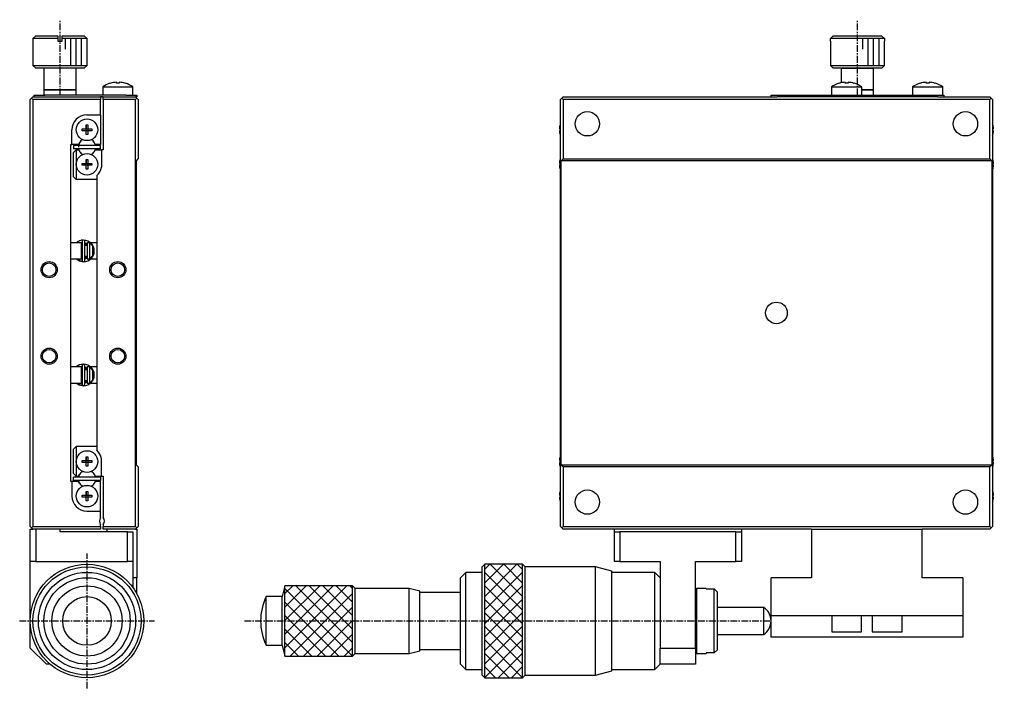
# Model space of a CAD drawing. Extents: x 368 to 746, y 16 to 285.
# Drawn here: x 565.9 to 746.2, y 106.8 to 230.6 of the extents above; entities that cross this region are included whole.
import ezdxf

# ---------------------------------------------------------------- set-up
doc = ezdxf.new("R2010")
doc.units = 0
doc.linetypes.add('CENTER', pattern=[2, 1.25, -0.25, 0.25, -0.25])
doc.layers.get('0').update_dxf_attribs({"linetype": 'CONTINUOUS'})
doc.layers.add('CENTER', color=1, linetype='CENTER')

msp = doc.modelspace()

# ---------------------------------------------------------------- linework, layer by layer
at = {"color": 7, "linetype": 'CONTINUOUS'}
for p, q in [((568.9, 227.6), (568.4, 227.1)), ((568.9, 227.6), (573, 227.6)), ((573, 227.6), (573, 227.1)), ((573.8, 227.1), (573.8, 227.6)), ((573.8, 227.6), (577.9, 227.6)), ((578.4, 227.1), (577.9, 227.6)), ((716.07, 227.1), (716.57, 227.6)), ((716.57, 227.6), (725.53, 227.6)), ((725.53, 227.6), (726.04, 227.1)), ((568.4, 227.1), (568.4, 222.1)), ((573, 227.1), (568.4, 227.1)), ((573, 227.1), (573, 226.6)), ((573, 226.6), (573.8, 226.6)), ((573.8, 226.6), (573.8, 227.1)), ((578.4, 227.1), (573.8, 227.1)), ((578.4, 222.1), (578.4, 227.1)), ((716.05, 226.6), (716.05, 222.1)), ((716.05, 226.6), (716.07, 226.6)), ((726.04, 227.1), (716.07, 227.1)), ((716.07, 226.6), (716.07, 227.1)), ((726.04, 227.1), (726.04, 226.6)), ((726.04, 226.6), (726.05, 226.6)), ((726.05, 222.1), (726.05, 226.6)), ((568.4, 222.1), (568.9, 221.6)), ((568.4, 222.1), (573.4, 222.1)), ((573.4, 222.1), (578.4, 222.1)), ((577.9, 221.6), (578.4, 222.1)), ((716.05, 222.1), (716.55, 221.6)), ((716.05, 222.1), (726.05, 222.1)), ((725.55, 221.6), (726.05, 222.1)), ((573.4, 221.6), (568.9, 221.6)), ((570.4, 221.6), (570.4, 217.6)), ((577.9, 221.6), (573.4, 221.6)), ((576.4, 217.6), (576.4, 221.6)), ((718.05, 221.6), (716.55, 221.6)), ((725.55, 221.6), (716.55, 221.6)), ((718.05, 221.6), (718.05, 218.9)), ((718.05, 221.6), (724.05, 221.6)), ((724.05, 221.6), (718.05, 221.6)), ((724.05, 217.6), (724.05, 221.6)), ((725.55, 221.6), (724.05, 221.6)), ((582.7, 218.8), (582.7, 218.8)), ((583.84, 218.8), (583.84, 218.99)), ((584.36, 218.8), (583.84, 218.8)), ((584.36, 218.99), (584.36, 218.8)), ((585.5, 218.8), (585.5, 218.8)), ((717.65, 218.8), (717.65, 218.8)), ((718.79, 218.8), (718.79, 218.99)), ((719.31, 218.8), (718.79, 218.8)), ((719.31, 218.99), (719.31, 218.8)), ((720.45, 218.8), (720.45, 218.8)), ((732.65, 218.8), (732.65, 218.8)), ((733.79, 218.8), (733.79, 218.99)), ((734.31, 218.8), (733.79, 218.8)), ((734.31, 218.99), (734.31, 218.8)), ((735.45, 218.8), (735.45, 218.8)), ((568.6, 216.6), (570.6, 216.6)), ((568.6, 216.3), (568.6, 216.6)), ((570.4, 217.6), (570.4, 216.6)), ((573.4, 217.6), (570.4, 217.6)), ((570.4, 217.6), (573.4, 217.6)), ((582.85, 216.6), (570.6, 216.6)), ((576.4, 217.6), (573.4, 217.6)), ((573.4, 217.6), (576.4, 217.6)), ((576.4, 216.6), (576.4, 217.6)), ((581.3, 218.15), (581.3, 216.6)), ((581.3, 218.15), (586.9, 218.15)), ((585.35, 216.6), (582.85, 216.6)), ((585.6, 216.6), (585.35, 216.6)), ((585.6, 216.6), (587.6, 216.6)), ((586.9, 216.6), (586.9, 218.15)), ((587.6, 216.6), (587.6, 216.3)), ((705.05, 216.6), (707.05, 216.6)), ((705.05, 216.3), (705.05, 216.6)), ((707.05, 216.6), (717.8, 216.6)), ((716.25, 218.15), (716.25, 216.6)), ((716.25, 218.15), (721.85, 218.15)), ((717.8, 216.6), (720.3, 216.6)), ((720.3, 216.6), (732.8, 216.6)), ((721.85, 216.6), (721.85, 218.15)), ((724.05, 217.6), (721.85, 217.6)), ((721.85, 217.6), (724.05, 217.6)), ((724.05, 216.6), (724.05, 217.6)), ((731.25, 218.15), (731.25, 216.6)), ((731.25, 218.15), (736.85, 218.15)), ((732.8, 216.6), (735.05, 216.6)), ((735.05, 216.6), (737.05, 216.6)), ((736.85, 216.6), (736.85, 218.15)), ((737.05, 216.6), (737.05, 216.3)), ((567.9, 215.8), (568.15, 216.05)), ((567.9, 136.8), (567.9, 215.8)), ((568.15, 216.05), (568.4, 216.3)), ((568.4, 215.8), (568.15, 216.05)), ((568.4, 216.3), (580.9, 216.3)), ((580.9, 215.8), (568.4, 215.8)), ((568.4, 215.8), (568.4, 136.8)), ((580.9, 216.3), (580.9, 215.8)), ((581.4, 216.3), (580.9, 216.3)), ((580.9, 212.95), (580.9, 215.8)), ((581.4, 216.3), (587.4, 216.3)), ((581.4, 215.8), (581.4, 216.3)), ((587.4, 215.8), (581.4, 215.8)), ((581.4, 215.8), (581.4, 206.5)), ((587.65, 216.05), (587.4, 216.3)), ((587.6, 216.3), (587.4, 216.3)), ((587.65, 216.05), (587.4, 215.8)), ((587.4, 136.8), (587.4, 215.8)), ((587.9, 215.8), (587.65, 216.05)), ((587.9, 215.8), (587.9, 204.8)), ((666.3, 216.05), (666.05, 215.8)), ((666.05, 136.8), (666.05, 215.8)), ((666.3, 216.05), (666.55, 216.3)), ((666.55, 215.8), (666.3, 216.05)), ((666.55, 216.3), (706.18, 216.3)), ((745.55, 215.8), (666.55, 215.8)), ((666.55, 215.8), (666.55, 204.8)), ((707.05, 216.3), (706.18, 216.3)), ((735.05, 216.3), (707.05, 216.3)), ((735.92, 216.3), (735.05, 216.3)), ((735.92, 216.3), (745.55, 216.3)), ((745.55, 216.3), (745.8, 216.05)), ((745.8, 216.05), (745.55, 215.8)), ((745.55, 204.8), (745.55, 215.8)), ((746.05, 215.8), (745.8, 216.05)), ((746.05, 215.8), (746.05, 136.8)), ((578.35, 212.95), (580.9, 212.95)), ((580.9, 212.95), (580.9, 207.5)), ((578.22, 211.09), (578.22, 210.38)), ((578.22, 210.38), (578.22, 211.09)), ((578.22, 211.09), (578.58, 211.09)), ((578.58, 211.09), (578.58, 210.38)), ((665.98, 211.09), (665.98, 211.09)), ((746.12, 211.09), (746.13, 211.09)), ((575.6, 207.5), (575.6, 210.2)), ((577.51, 210.38), (578.22, 210.38)), ((577.51, 210.02), (577.51, 210.38)), ((578.22, 210.02), (577.51, 210.02)), ((578.23, 210.37), (578.22, 210.38)), ((578.23, 210.03), (578.22, 210.02)), ((578.22, 209.32), (578.22, 210.02)), ((578.22, 209.32), (578.22, 210.02)), ((578.58, 209.32), (578.22, 209.32)), ((578.23, 210.03), (578.23, 210.37)), ((578.23, 210.37), (578.57, 210.37)), ((578.57, 210.03), (578.23, 210.03)), ((578.57, 210.37), (578.58, 210.38)), ((578.57, 210.37), (578.57, 210.03)), ((578.57, 210.03), (578.58, 210.02)), ((578.58, 210.38), (579.28, 210.38)), ((579.28, 210.02), (578.58, 210.02)), ((578.58, 210.02), (578.58, 209.32)), ((579.28, 210.38), (579.28, 210.02)), ((665.86, 210.38), (665.98, 210.38)), ((665.98, 210.02), (665.86, 210.02)), ((665.98, 210.38), (665.98, 210.02)), ((665.98, 209.32), (665.98, 209.32)), ((746.12, 210.02), (746.12, 210.38)), ((746.12, 210.38), (746.24, 210.38)), ((746.24, 210.02), (746.12, 210.02)), ((746.13, 209.32), (746.12, 209.32)), ((575.4, 145.1), (575.4, 207.5)), ((575.4, 207.5), (575.6, 207.5)), ((576.85, 207.5), (575.6, 207.5)), ((577.02, 207.8), (576.85, 207.5)), ((579.94, 207.5), (579.77, 207.8)), ((580.9, 207.5), (579.94, 207.5)), ((576.84, 207.3), (575.9, 207.3)), ((575.9, 207.3), (575.9, 206.7)), ((580.9, 207.3), (575.9, 207.3)), ((580.9, 206.7), (575.9, 206.7)), ((575.9, 206), (576.4, 206.5)), ((575.9, 201.5), (575.9, 206)), ((576.4, 206.5), (576.85, 206.5)), ((576.4, 206.5), (576.4, 203.8)), ((576.84, 207.3), (576.75, 207.3)), ((576.84, 207.3), (576.75, 207.3)), ((576.84, 207.3), (576.75, 207.3)), ((576.84, 207.3), (576.75, 207.3)), ((576.84, 207.3), (576.75, 207.3)), ((576.84, 207.3), (576.75, 207.3)), ((576.84, 207.3), (576.75, 207.3)), ((576.84, 207.3), (576.75, 207.3)), ((576.84, 207.3), (576.75, 207.3)), ((576.84, 207.3), (576.75, 207.3)), ((576.84, 207.3), (576.75, 207.3)), ((576.84, 207.3), (576.75, 207.3)), ((576.84, 207.3), (576.75, 207.3)), ((580.05, 207.3), (576.75, 207.3)), ((576.84, 207.3), (576.75, 207.3)), ((576.84, 207.3), (576.75, 207.3)), ((576.84, 207.3), (576.75, 207.3)), ((576.84, 207.3), (576.75, 207.3)), ((576.84, 207.3), (576.75, 207.3)), ((576.84, 207.3), (576.75, 207.3)), ((576.84, 207.3), (576.75, 207.3)), ((576.84, 207.3), (576.75, 207.3)), ((576.84, 207.3), (576.75, 207.3)), ((576.84, 207.3), (576.75, 207.3)), ((576.84, 207.3), (576.75, 207.3)), ((576.84, 207.3), (576.75, 207.3)), ((576.84, 207.3), (576.75, 207.3)), ((576.85, 206.5), (577.02, 206.21)), ((579.77, 206.21), (579.94, 206.5)), ((579.94, 206.5), (581.1, 206.5)), ((580.05, 207.3), (579.96, 207.3)), ((580.05, 207.3), (579.96, 207.3)), ((580.05, 207.3), (579.96, 207.3)), ((580.05, 207.3), (579.96, 207.3)), ((580.05, 207.3), (579.96, 207.3)), ((580.05, 207.3), (579.96, 207.3)), ((580.05, 207.3), (579.96, 207.3)), ((580.05, 207.3), (579.96, 207.3)), ((580.05, 207.3), (579.96, 207.3)), ((580.05, 207.3), (579.96, 207.3)), ((580.05, 207.3), (579.96, 207.3)), ((580.05, 207.3), (579.96, 207.3)), ((580.05, 207.3), (579.96, 207.3)), ((580.05, 207.3), (579.96, 207.3)), ((580.05, 207.3), (579.96, 207.3)), ((580.9, 207.3), (579.96, 207.3)), ((580.05, 207.3), (579.96, 207.3)), ((580.05, 207.3), (579.96, 207.3)), ((580.05, 207.3), (579.96, 207.3)), ((580.05, 207.3), (579.96, 207.3)), ((580.05, 207.3), (579.96, 207.3)), ((580.05, 207.3), (579.96, 207.3)), ((580.05, 207.3), (579.96, 207.3)), ((580.05, 207.3), (579.96, 207.3)), ((580.05, 207.3), (579.96, 207.3)), ((580.05, 207.3), (579.96, 207.3)), ((580.05, 207.3), (579.96, 207.3)), ((580.05, 207.3), (579.96, 207.3)), ((580.05, 207.3), (579.96, 207.3)), ((580.05, 207.3), (579.96, 207.3)), ((580.05, 207.3), (579.96, 207.3)), ((580.05, 207.3), (579.96, 207.3)), ((580.9, 206.7), (580.9, 207.3)), ((581.1, 206.5), (581.1, 203.28)), ((581.4, 206.5), (581.1, 206.5)), ((576.4, 203.8), (576.4, 201)), ((577.51, 203.98), (578.22, 203.98)), ((577.51, 203.62), (577.51, 203.98)), ((578.22, 204.69), (578.22, 203.98)), ((578.22, 203.98), (578.22, 204.69)), ((578.22, 204.69), (578.58, 204.69)), ((578.23, 203.97), (578.22, 203.98)), ((578.23, 203.63), (578.23, 203.97)), ((578.23, 203.97), (578.57, 203.97)), ((578.57, 203.97), (578.58, 203.98)), ((578.57, 203.97), (578.57, 203.63)), ((578.58, 204.69), (578.58, 203.98)), ((578.58, 203.98), (579.28, 203.98)), ((579.28, 203.98), (579.28, 203.62)), ((587.55, 204.45), (587.9, 204.8)), ((587.55, 148.15), (587.55, 204.45)), ((665.86, 203.98), (665.98, 203.98)), ((665.98, 204.69), (665.98, 204.69)), ((665.98, 203.98), (665.98, 203.62)), ((666.2, 204.45), (666.55, 204.8)), ((666.2, 148.15), (666.2, 204.45)), ((745.9, 204.45), (666.2, 204.45)), ((666.55, 204.8), (745.55, 204.8)), ((745.55, 204.8), (745.9, 204.45)), ((745.9, 204.45), (745.9, 148.15)), ((746.12, 204.69), (746.13, 204.69)), ((746.12, 203.62), (746.12, 203.98)), ((746.12, 203.98), (746.24, 203.98)), ((578.22, 203.62), (577.51, 203.62)), ((578.23, 203.63), (578.22, 203.62)), ((578.22, 202.92), (578.22, 203.62)), ((578.22, 202.92), (578.22, 203.62)), ((578.58, 202.92), (578.22, 202.92)), ((578.57, 203.63), (578.23, 203.63)), ((578.57, 203.63), (578.58, 203.62)), ((579.28, 203.62), (578.58, 203.62)), ((578.58, 203.62), (578.58, 202.92)), ((665.98, 203.62), (665.86, 203.62)), ((665.98, 202.92), (665.98, 202.92)), ((746.24, 203.62), (746.12, 203.62)), ((746.13, 202.92), (746.12, 202.92)), ((576.4, 201), (575.9, 201.5)), ((580.2, 201), (576.4, 201)), ((580.2, 201.73), (580.2, 150.88)), ((576.98, 189.63), (576.95, 189.62)), ((577.03, 189.65), (576.98, 189.63)), ((576.98, 189.63), (576.98, 189.63)), ((576.98, 189.63), (576.98, 189.63)), ((576.98, 189.63), (576.98, 189.63)), ((577.03, 189.65), (577.03, 189.65)), ((577.03, 189.65), (577.03, 189.65)), ((577.03, 189.65), (577.03, 189.65)), ((577.03, 189.65), (577.03, 189.65)), ((577.03, 189.65), (577.03, 189.65)), ((577.04, 189.65), (577.03, 189.65)), ((577.04, 189.65), (577.04, 189.65)), ((577.04, 189.65), (577.04, 189.65)), ((577.53, 189.56), (577.53, 186.01)), ((577.98, 186.01), (577.98, 189.56)), ((577.4, 189.3), (575.4, 189.3)), ((577.4, 189.29), (577.53, 189.32)), ((577.4, 186.3), (577.4, 189.3)), ((577.4, 189.19), (577.53, 188.96)), ((577.53, 188.8), (577.4, 188.8)), ((578.4, 188.8), (577.98, 188.8)), ((578.2, 189.27), (578.2, 188.8)), ((578.9, 189.3), (578.4, 189.3)), ((578.4, 189.3), (578.4, 186.3)), ((578.9, 189.25), (578.9, 189.3)), ((578.9, 189.25), (579.4, 188.72)), ((578.9, 186.36), (578.9, 189.25)), ((580.2, 189.3), (579.05, 189.3)), ((579.4, 188.72), (579.4, 186.89)), ((575.4, 186.3), (577.4, 186.3)), ((576.41, 186.3), (576.98, 185.94)), ((576.94, 185.96), (577.72, 185.79)), ((576.97, 185.94), (577.1, 186.3)), ((576.98, 185.94), (577.54, 185.94)), ((577.4, 186.8), (577.53, 186.8)), ((577.53, 186.61), (577.4, 186.37)), ((577.98, 186.8), (578.4, 186.8)), ((578.4, 186.37), (577.98, 186.25)), ((578.2, 186.8), (578.2, 186.3)), ((578.2, 186.3), (578.21, 186.3)), ((578.21, 186.3), (578.21, 186.3)), ((578.21, 186.3), (578.21, 186.3)), ((578.4, 186.3), (578.9, 186.3)), ((579.4, 186.89), (578.9, 186.36)), ((578.9, 186.3), (578.9, 186.36)), ((579.09, 186.3), (580.2, 186.3)), ((577.4, 166.3), (575.4, 166.3)), ((576.97, 166.67), (576.94, 166.65)), ((577.02, 166.69), (576.97, 166.67)), ((576.97, 166.67), (576.97, 166.67)), ((576.97, 166.67), (576.97, 166.67)), ((576.97, 166.67), (576.97, 166.67)), ((577.02, 166.69), (577.02, 166.69)), ((577.02, 166.69), (577.02, 166.69)), ((577.02, 166.69), (577.02, 166.69)), ((577.02, 166.69), (577.02, 166.69)), ((577.03, 166.69), (577.02, 166.69)), ((577.03, 166.69), (577.03, 166.69)), ((577.03, 166.69), (577.03, 166.69)), ((577.03, 166.69), (577.03, 166.69)), ((577.29, 166.3), (577.39, 166.33)), ((577.39, 166.33), (577.52, 166.36)), ((577.4, 163.3), (577.4, 166.3)), ((577.4, 166.23), (577.52, 166)), ((577.52, 166.6), (577.52, 163.05)), ((577.97, 163.05), (577.97, 166.6)), ((578.2, 166.3), (578.2, 165.8)), ((578.9, 166.3), (578.4, 166.3)), ((578.4, 166.3), (578.4, 163.3)), ((578.9, 166.25), (578.9, 166.3)), ((578.9, 166.25), (579.4, 165.72)), ((578.9, 163.36), (578.9, 166.25)), ((579.08, 166.3), (579.08, 166.3)), ((580.2, 166.3), (579.08, 166.3)), ((577.52, 165.8), (577.4, 165.8)), ((578.4, 165.8), (577.97, 165.8)), ((579.4, 165.72), (579.4, 163.89)), ((575.4, 163.3), (577.4, 163.3)), ((576.44, 163.3), (576.97, 162.98)), ((576.93, 163), (576.96, 162.98)), ((576.96, 162.98), (577.07, 163.3)), ((576.96, 162.98), (577.71, 162.82)), ((576.97, 162.98), (577.53, 162.98)), ((577.4, 163.8), (577.52, 163.8)), ((577.52, 163.65), (577.4, 163.42)), ((577.97, 163.8), (578.4, 163.8)), ((578.4, 163.42), (577.97, 163.29)), ((578.2, 163.8), (578.2, 163.34)), ((578.4, 163.3), (578.9, 163.3)), ((579.4, 163.89), (578.9, 163.36)), ((578.9, 163.3), (578.9, 163.36)), ((579.04, 163.3), (580.2, 163.3)), ((575.9, 151.1), (576.4, 151.6)), ((580.2, 151.6), (576.4, 151.6)), ((576.4, 151.6), (576.4, 148.8)), ((575.9, 146.6), (575.9, 151.1)), ((578.22, 149.69), (578.22, 148.98)), ((578.22, 148.98), (578.22, 149.69)), ((578.22, 149.69), (578.58, 149.69)), ((578.58, 149.69), (578.58, 148.98)), ((665.98, 149.69), (665.98, 149.69)), ((746.12, 149.69), (746.13, 149.69)), ((576.4, 148.8), (576.4, 146.1)), ((577.51, 148.98), (578.22, 148.98)), ((577.51, 148.62), (577.51, 148.98)), ((578.22, 148.62), (577.51, 148.62)), ((578.23, 148.97), (578.22, 148.98)), ((578.23, 148.63), (578.22, 148.62)), ((578.22, 147.92), (578.22, 148.62)), ((578.22, 147.92), (578.22, 148.62)), ((578.58, 147.92), (578.22, 147.92)), ((578.23, 148.63), (578.23, 148.97)), ((578.23, 148.97), (578.57, 148.97)), ((578.57, 148.63), (578.23, 148.63)), ((578.57, 148.97), (578.58, 148.98)), ((578.57, 148.97), (578.57, 148.63)), ((578.57, 148.63), (578.58, 148.62)), ((578.58, 148.98), (579.28, 148.98)), ((579.28, 148.62), (578.58, 148.62)), ((578.58, 148.62), (578.58, 147.92)), ((579.28, 148.98), (579.28, 148.62)), ((581.1, 146.1), (581.1, 149.33)), ((587.9, 147.8), (587.55, 148.15)), ((665.86, 148.98), (665.98, 148.98)), ((665.98, 148.62), (665.86, 148.62)), ((665.98, 148.98), (665.98, 148.62)), ((665.98, 147.92), (665.98, 147.92)), ((745.9, 148.15), (666.2, 148.15)), ((666.55, 147.8), (666.2, 148.15)), ((745.9, 148.15), (745.55, 147.8)), ((746.12, 148.62), (746.12, 148.98)), ((746.12, 148.98), (746.24, 148.98)), ((746.24, 148.62), (746.12, 148.62)), ((746.13, 147.92), (746.12, 147.92)), ((576.4, 146.1), (575.9, 146.6)), ((576.4, 146.1), (576.85, 146.1)), ((576.85, 146.1), (577.02, 146.4)), ((579.77, 146.4), (579.94, 146.1)), ((579.94, 146.1), (581.1, 146.1)), ((581.1, 146.1), (581.4, 146.1)), ((581.4, 146.1), (581.4, 138.47)), ((587.9, 147.8), (587.9, 136.8)), ((666.55, 147.8), (666.55, 136.8)), ((745.55, 147.8), (666.55, 147.8)), ((745.55, 136.8), (745.55, 147.8)), ((575.6, 145.1), (575.4, 145.1)), ((576.85, 145.1), (575.6, 145.1)), ((575.6, 145.1), (575.6, 142.4)), ((580.9, 145.9), (575.9, 145.9)), ((575.9, 145.3), (575.9, 145.9)), ((576.84, 145.3), (575.9, 145.3)), ((580.9, 145.3), (575.9, 145.3)), ((576.84, 145.3), (576.75, 145.3)), ((576.84, 145.3), (576.75, 145.3)), ((576.84, 145.3), (576.75, 145.3)), ((576.84, 145.3), (576.75, 145.3)), ((576.84, 145.3), (576.75, 145.3)), ((576.84, 145.3), (576.75, 145.3)), ((576.84, 145.3), (576.75, 145.3)), ((576.84, 145.3), (576.75, 145.3)), ((576.84, 145.3), (576.75, 145.3)), ((576.84, 145.3), (576.75, 145.3)), ((576.84, 145.3), (576.75, 145.3)), ((576.84, 145.3), (576.75, 145.3)), ((576.84, 145.3), (576.75, 145.3)), ((576.84, 145.3), (576.75, 145.3)), ((580.05, 145.3), (576.75, 145.3)), ((576.84, 145.3), (576.75, 145.3)), ((576.84, 145.3), (576.75, 145.3)), ((576.84, 145.3), (576.75, 145.3)), ((576.84, 145.3), (576.75, 145.3)), ((576.84, 145.3), (576.75, 145.3)), ((576.84, 145.3), (576.75, 145.3)), ((576.84, 145.3), (576.75, 145.3)), ((576.84, 145.3), (576.75, 145.3)), ((576.84, 145.3), (576.75, 145.3)), ((576.84, 145.3), (576.75, 145.3)), ((576.84, 145.3), (576.75, 145.3)), ((576.84, 145.3), (576.75, 145.3)), ((576.84, 145.3), (576.75, 145.3)), ((576.84, 145.3), (576.75, 145.3)), ((576.84, 145.3), (576.75, 145.3)), ((577.02, 144.81), (576.85, 145.1)), ((579.94, 145.1), (579.77, 144.81)), ((580.9, 145.1), (579.94, 145.1)), ((580.05, 145.3), (579.96, 145.3)), ((580.05, 145.3), (579.96, 145.3)), ((580.05, 145.3), (579.96, 145.3)), ((580.05, 145.3), (579.96, 145.3)), ((580.05, 145.3), (579.96, 145.3)), ((580.05, 145.3), (579.96, 145.3)), ((580.05, 145.3), (579.96, 145.3)), ((580.05, 145.3), (579.96, 145.3)), ((580.05, 145.3), (579.96, 145.3)), ((580.05, 145.3), (579.96, 145.3)), ((580.05, 145.3), (579.96, 145.3)), ((580.05, 145.3), (579.96, 145.3)), ((580.05, 145.3), (579.96, 145.3)), ((580.05, 145.3), (579.96, 145.3)), ((580.05, 145.3), (579.96, 145.3)), ((580.9, 145.3), (579.96, 145.3)), ((580.05, 145.3), (579.96, 145.3)), ((580.05, 145.3), (579.96, 145.3)), ((580.05, 145.3), (579.96, 145.3)), ((580.05, 145.3), (579.96, 145.3)), ((580.05, 145.3), (579.96, 145.3)), ((580.05, 145.3), (579.96, 145.3)), ((580.05, 145.3), (579.96, 145.3)), ((580.05, 145.3), (579.96, 145.3)), ((580.05, 145.3), (579.96, 145.3)), ((580.05, 145.3), (579.96, 145.3)), ((580.05, 145.3), (579.96, 145.3)), ((580.05, 145.3), (579.96, 145.3)), ((580.05, 145.3), (579.96, 145.3)), ((580.05, 145.3), (579.96, 145.3)), ((580.05, 145.3), (579.96, 145.3)), ((580.05, 145.3), (579.96, 145.3)), ((580.9, 145.9), (580.9, 145.3)), ((580.9, 139.65), (580.9, 145.1)), ((577.51, 142.58), (578.22, 142.58)), ((577.51, 142.22), (577.51, 142.58)), ((578.22, 143.29), (578.22, 142.58)), ((578.22, 142.58), (578.22, 143.29)), ((578.22, 143.29), (578.58, 143.29)), ((578.23, 142.57), (578.22, 142.58)), ((578.23, 142.23), (578.23, 142.57)), ((578.23, 142.57), (578.57, 142.57)), ((578.57, 142.57), (578.58, 142.58)), ((578.57, 142.57), (578.57, 142.23)), ((578.58, 143.29), (578.58, 142.58)), ((578.58, 142.58), (579.28, 142.58)), ((579.28, 142.58), (579.28, 142.22)), ((665.86, 142.58), (665.98, 142.58)), ((665.98, 143.29), (665.98, 143.29)), ((665.98, 142.58), (665.98, 142.22)), ((746.12, 143.29), (746.13, 143.29)), ((746.12, 142.22), (746.12, 142.58)), ((746.12, 142.58), (746.24, 142.58)), ((578.22, 142.22), (577.51, 142.22)), ((578.23, 142.23), (578.22, 142.22)), ((578.22, 141.52), (578.22, 142.22)), ((578.22, 141.52), (578.22, 142.22)), ((578.58, 141.52), (578.22, 141.52)), ((578.57, 142.23), (578.23, 142.23)), ((578.57, 142.23), (578.58, 142.22)), ((579.28, 142.22), (578.58, 142.22)), ((578.58, 142.22), (578.58, 141.52)), ((665.98, 142.22), (665.86, 142.22)), ((665.98, 141.52), (665.98, 141.52)), ((746.24, 142.22), (746.12, 142.22)), ((746.13, 141.52), (746.12, 141.52)), ((578.35, 139.65), (580.9, 139.65)), ((580.9, 138.4), (580.9, 139.65)), ((580.9, 136.8), (580.9, 137.2)), ((581.4, 137.14), (581.4, 136.8)), ((567.9, 136.8), (568.15, 136.55)), ((567.9, 136.3), (568.4, 136.3)), ((567.9, 130.3), (567.9, 136.3)), ((568.15, 136.55), (568.4, 136.8)), ((568.4, 136.3), (568.15, 136.55)), ((568.4, 136.8), (580.9, 136.8)), ((580.9, 136.3), (568.4, 136.3)), ((568.9, 136.3), (568.9, 130.3)), ((573.4, 135.8), (573.4, 136.3)), ((585.9, 135.8), (573.4, 135.8)), ((580.9, 136.8), (580.9, 136.3)), ((581.4, 136.3), (581.4, 136.8)), ((581.4, 136.8), (587.4, 136.8)), ((587.4, 136.3), (581.4, 136.3)), ((582.1, 136.3), (582.1, 135.8)), ((585.9, 135.8), (586.9, 135.8)), ((585.9, 130.3), (585.9, 135.8)), ((586.9, 135.8), (586.9, 130.3)), ((587.4, 136.8), (587.65, 136.55)), ((587.4, 136.3), (587.65, 136.55)), ((587.4, 136.3), (587.6, 136.3)), ((587.6, 136.3), (587.6, 127.3)), ((587.65, 136.55), (587.9, 136.8)), ((666.05, 136.8), (666.3, 136.55)), ((666.3, 136.55), (666.55, 136.8)), ((666.55, 136.3), (666.3, 136.55)), ((666.55, 136.8), (745.55, 136.8)), ((712.55, 136.3), (666.55, 136.3)), ((676.05, 135.8), (676.05, 136.3)), ((676.05, 135.8), (677.05, 135.8)), ((676.05, 130.3), (676.05, 135.8)), ((698.55, 135.8), (677.05, 135.8)), ((677.05, 135.8), (677.05, 130.3)), ((698.55, 135.8), (699.55, 135.8)), ((698.55, 130.3), (698.55, 135.8)), ((699.55, 136.3), (699.55, 135.8)), ((699.55, 135.8), (699.55, 130.3)), ((712.55, 136.3), (733.05, 136.3)), ((712.55, 136.3), (712.55, 127.3)), ((745.55, 136.3), (733.05, 136.3)), ((733.05, 127.3), (733.05, 136.3)), ((745.55, 136.8), (745.8, 136.55)), ((745.8, 136.55), (745.55, 136.3)), ((745.8, 136.55), (746.05, 136.8)), ((567.9, 119.3), (567.9, 130.3)), ((568.9, 130.3), (567.9, 130.3)), ((568.9, 130.3), (585.9, 130.3)), ((586.9, 130.3), (585.9, 130.3)), ((586.9, 130.3), (586.9, 125.47)), ((677.05, 130.3), (676.05, 130.3)), ((677.05, 130.3), (684.55, 130.3)), ((684.55, 130.3), (684.55, 114.3)), ((691.05, 114.3), (691.05, 130.3)), ((691.05, 130.3), (698.55, 130.3)), ((699.55, 130.3), (698.55, 130.3)), ((648.55, 128.3), (647.55, 127.3)), ((651.55, 128.3), (648.55, 128.3)), ((648.55, 110.3), (648.55, 128.3)), ((652.05, 129.8), (651.55, 129.3)), ((651.55, 109.3), (651.55, 129.3)), ((659.05, 129.8), (652.05, 129.8)), ((652.05, 108.8), (652.05, 129.8)), ((659.55, 129.3), (659.05, 129.8)), ((659.05, 108.8), (659.05, 129.8)), ((672.55, 129.3), (659.55, 129.3)), ((659.55, 109.3), (659.55, 129.3)), ((675.55, 128.5), (672.55, 129.3)), ((672.55, 109.3), (672.55, 129.3)), ((675.55, 110.1), (675.55, 128.5)), ((683.55, 128.3), (675.55, 128.3)), ((684.55, 127.3), (683.55, 128.3)), ((683.55, 110.3), (683.55, 128.3)), ((587.6, 127.3), (586.9, 127.3)), ((587.6, 124.36), (587.6, 127.3)), ((647.55, 111.3), (647.55, 127.3)), ((705.05, 120.3), (705.05, 127.3)), ((712.55, 127.3), (705.05, 127.3)), ((740.55, 127.3), (733.05, 127.3)), ((740.55, 127.3), (740.55, 120.3)), ((615.05, 125.8), (614.55, 123.8)), ((627.55, 125.8), (615.05, 125.8)), ((615.05, 112.8), (615.05, 125.8)), ((628.05, 125.3), (627.55, 125.8)), ((627.55, 112.8), (627.55, 125.8)), ((638.05, 125.3), (628.05, 125.3)), ((628.05, 113.3), (628.05, 125.3)), ((640.05, 124.8), (638.05, 125.3)), ((638.05, 113.3), (638.05, 125.3)), ((640.05, 113.8), (640.05, 124.8)), ((647.55, 124.55), (640.05, 124.55)), ((691.25, 125.3), (691.05, 125.1)), ((693.05, 125.3), (691.25, 125.3)), ((691.25, 125.3), (691.25, 113.3)), ((693.05, 125.3), (693.05, 125.22)), ((693.05, 125.22), (694.55, 125.22)), ((694.55, 125.22), (695.05, 124.71)), ((694.55, 113.39), (694.55, 125.22)), ((695.05, 124.71), (695.05, 113.9)), ((614.55, 123.8), (611.57, 123.8)), ((611.57, 114.8), (611.57, 123.8)), ((614.55, 114.8), (614.55, 123.8)), ((703.71, 121.8), (695.05, 121.8)), ((703.71, 116.8), (703.71, 121.8)), ((567.9, 114.3), (567.9, 119.3)), ((705.05, 116.3), (705.05, 120.3)), ((705.05, 120.3), (740.55, 120.3)), ((716.3, 120.3), (716.3, 117.3)), ((721.8, 117.3), (721.8, 120.3)), ((723.8, 120.3), (723.8, 117.3)), ((729.3, 117.3), (729.3, 120.3)), ((740.55, 120.3), (740.55, 116.3)), ((716.3, 117.3), (719.05, 117.3)), ((719.05, 117.3), (721.8, 117.3)), ((723.8, 117.3), (726.55, 117.3)), ((726.55, 117.3), (729.3, 117.3)), ((695.05, 116.8), (703.71, 116.8)), ((740.55, 116.3), (705.05, 116.3)), ((567.9, 114.3), (570.9, 111.3)), ((611.57, 114.8), (614.55, 114.8)), ((614.55, 114.8), (615.05, 112.8)), ((638.05, 113.3), (640.05, 113.8)), ((640.05, 114.05), (647.55, 114.05)), ((684.55, 111.3), (684.55, 114.3)), ((684.55, 114.3), (691.05, 114.3)), ((691.05, 114.3), (691.05, 111.3)), ((695.05, 113.9), (694.55, 113.39)), ((615.05, 112.8), (627.55, 112.8)), ((627.55, 112.8), (628.05, 113.3)), ((628.05, 113.3), (638.05, 113.3)), ((691.05, 113.5), (691.25, 113.3)), ((691.25, 113.3), (693.05, 113.3)), ((693.05, 113.39), (693.05, 113.3)), ((694.55, 113.39), (693.05, 113.39)), ((571.6, 111.3), (570.9, 111.3)), ((647.55, 111.3), (648.55, 110.3)), ((647.55, 111.3), (647.55, 111.3)), ((648.55, 110.3), (651.55, 110.3)), ((648.55, 110.3), (648.55, 110.3)), ((672.55, 109.3), (675.55, 110.1)), ((675.55, 110.3), (683.55, 110.3)), ((675.55, 110.1), (675.55, 110.1)), ((683.55, 110.3), (684.55, 111.3)), ((683.55, 110.3), (683.55, 110.3)), ((691.05, 111.3), (684.55, 111.3)), ((651.55, 109.3), (652.05, 108.8)), ((651.55, 109.3), (651.55, 109.3)), ((652.05, 108.8), (659.05, 108.8)), ((652.05, 108.8), (652.05, 108.8)), ((659.05, 108.8), (659.55, 109.3)), ((659.05, 108.8), (659.05, 108.8)), ((659.55, 109.3), (672.55, 109.3)), ((659.55, 109.3), (659.55, 109.3)), ((672.55, 109.3), (672.55, 109.3))]:
    msp.add_line(p, q, dxfattribs=at)
at = {"color": 3, "linetype": 'CONTINUOUS'}
for p, q in [((574.4, 225.1), (574.4, 227.1)), ((575.4, 222.1), (575.4, 227.1)), ((576.4, 222.1), (576.4, 227.1)), ((577.4, 222.1), (577.4, 227.1)), ((722.05, 225.1), (722.05, 227.1)), ((723.05, 222.1), (723.05, 227.1)), ((724.05, 222.1), (724.05, 227.1)), ((725.05, 222.1), (725.05, 227.1)), ((658, 129.8), (652.05, 123.86)), ((655.5, 129.8), (652.05, 126.36)), ((653, 129.8), (652.05, 128.86)), ((659.05, 128.36), (652.05, 121.36)), ((659.05, 121.3), (652.05, 128.3)), ((659.05, 123.8), (653.05, 129.8)), ((659.05, 126.3), (655.55, 129.8)), ((659.05, 128.8), (658.05, 129.8)), ((626.5, 125.8), (615.05, 114.36)), ((624, 125.8), (615.05, 116.86)), ((621.5, 125.8), (615.05, 119.36)), ((619, 125.8), (615.05, 121.86)), ((616.5, 125.8), (615.05, 124.36)), ((627.55, 112.8), (615.05, 125.3)), ((627.55, 115.3), (617.05, 125.8)), ((627.55, 117.8), (619.55, 125.8)), ((627.55, 120.3), (622.05, 125.8)), ((627.55, 122.8), (624.55, 125.8)), ((627.55, 125.3), (627.05, 125.8)), ((659.05, 125.86), (652.05, 118.86)), ((659.05, 118.8), (652.05, 125.8)), ((625.05, 112.8), (615.05, 122.8)), ((627.55, 124.36), (616, 112.8)), ((659.05, 123.36), (652.05, 116.36)), ((659.05, 116.3), (652.05, 123.3)), ((627.55, 121.86), (618.5, 112.8)), ((659.05, 120.86), (652.05, 113.86)), ((622.55, 112.8), (615.05, 120.3)), ((627.55, 119.36), (621, 112.8)), ((659.05, 113.8), (652.05, 120.8)), ((620.05, 112.8), (615.05, 117.8)), ((659.05, 118.36), (652.05, 111.36)), ((659.05, 111.3), (652.05, 118.3)), ((627.55, 116.86), (623.5, 112.8)), ((659.05, 115.86), (652.05, 108.86)), ((659.05, 108.8), (652.05, 115.8)), ((617.55, 112.8), (615.05, 115.3)), ((627.55, 114.36), (626, 112.8)), ((656.55, 108.8), (652.05, 113.3)), ((659.05, 113.36), (654.5, 108.8)), ((654.05, 108.8), (652.05, 110.8)), ((659.05, 110.86), (657, 108.8))]:
    msp.add_line(p, q, dxfattribs=at)
at = {"color": 7, "linetype": 'CONTINUOUS'}
for points in [[(576.98, 185.94), (576.98, 185.94), (576.98, 185.94), (576.98, 185.95), (576.98, 185.95), (576.98, 185.96), (576.98, 185.97), (576.98, 185.98), (576.98, 185.99), (576.98, 186), (576.99, 186.01), (576.99, 186.03), (577, 186.04), (577, 186.06), (577.01, 186.07), (577.01, 186.09), (577.02, 186.11), (577.03, 186.13), (577.03, 186.15), (577.04, 186.16), (577.05, 186.18), (577.06, 186.2), (577.07, 186.22), (577.07, 186.23), (577.08, 186.25), (577.09, 186.26), (577.1, 186.28), (577.1, 186.29), (577.11, 186.3)], [(576.97, 162.98), (576.97, 162.98), (576.97, 162.98), (576.97, 162.98), (576.97, 162.99), (576.97, 162.99), (576.97, 163), (576.97, 163.01), (576.97, 163.02), (576.97, 163.03), (576.98, 163.04), (576.98, 163.05), (576.98, 163.06), (576.99, 163.08), (576.99, 163.09), (577, 163.1), (577, 163.12), (577.01, 163.13), (577.01, 163.15), (577.02, 163.17), (577.03, 163.18), (577.03, 163.2), (577.04, 163.21), (577.05, 163.23), (577.05, 163.25), (577.06, 163.26), (577.07, 163.28), (577.07, 163.29), (577.08, 163.3)]]:
    msp.add_lwpolyline(points, dxfattribs=at)
for centre, radius in [((671.05, 211.3), 2.25), ((741.05, 211.3), 2.25), ((578.4, 210.2), 2), ((578.4, 203.8), 2), ((571.4, 184.3), 1.25), ((584.1, 184.3), 1.25), ((706.05, 176.3), 2), ((571.4, 168.3), 1.25), ((584.1, 168.3), 1.25), ((578.4, 148.8), 2), ((578.4, 142.4), 2), ((671.05, 141.3), 2.25), ((741.05, 141.3), 2.25), ((578.4, 119.3), 10.5), ((578.4, 119.3), 10), ((578.4, 119.3), 9), ((578.4, 119.3), 8), ((578.4, 119.3), 6.5), ((578.4, 119.3), 4.5)]:
    msp.add_circle(centre, radius, dxfattribs=at)
at = {"color": 3, "linetype": 'CONTINUOUS'}
for centre in [(571.4, 184.3), (584.1, 184.3), (571.4, 168.3), (584.1, 168.3)]:
    msp.add_circle(centre, 1.5, dxfattribs=at)
at = {"color": 7, "linetype": 'CONTINUOUS'}
for centre, radius, start, end in [((584.1, 214), 5, 106.2858, 124.0558), ((584.1, 214), 4.99, 92.9848, 106.2726), ((584.1, 214), 4.99, 73.7274, 87.0152), ((584.1, 214), 5, 55.9442, 73.7142), ((719.05, 214), 5, 106.2858, 124.0558), ((719.05, 214), 4.99, 92.9848, 106.2726), ((719.05, 214), 4.99, 73.7274, 87.0152), ((719.05, 214), 5, 55.9442, 73.7142), ((734.05, 214), 5, 106.2858, 124.0558), ((734.05, 214), 4.99, 92.9848, 106.2726), ((734.05, 214), 4.99, 73.7274, 87.0152), ((734.05, 214), 5, 55.9442, 73.7142), ((578.35, 210.2), 2.75, 90, 180), ((669.05, 210.2), 3.19, 163.8933, 176.7703), ((669.05, 210.2), 3.2, 159.6359, 163.8775), ((743.05, 210.2), 3.2, 16.1225, 20.3641), ((743.05, 210.2), 3.19, 3.2297, 16.1067), ((669.05, 210.2), 3.19, 183.2297, 196.1067), ((669.05, 210.2), 3.2, 196.1225, 200.3641), ((743.05, 210.2), 3.2, 339.6359, 343.8775), ((743.05, 210.2), 3.19, 343.8933, 356.7703), ((578.4, 207), 1.59, 150, 180), ((578.4, 207), 1.59, 135, 150), ((578.51, 206.89), 1.75, 121.8865, 135.0044), ((578.4, 207), 1.59, 120.4332, 135), ((578.4, 207), 1.59, 45, 59.5668), ((578.28, 206.89), 1.75, 44.9956, 58.1135), ((578.4, 207), 1.59, 30, 45), ((578.4, 207), 1.59, 10.8931, 30), ((578.4, 207), 1.59, 190.8931, 210), ((578.4, 207), 1.59, 210, 225), ((578.4, 207), 1.59, 225, 239.5667), ((578.51, 207.12), 1.75, 224.9956, 238.1135), ((578.4, 207), 1.59, 300.4333, 315), ((578.28, 207.12), 1.75, 301.8865, 315.0044), ((578.4, 207), 1.59, 315, 330), ((578.4, 207), 1.59, 330, 349.107), ((669.05, 203.8), 3.19, 163.8933, 176.7703), ((669.05, 203.8), 3.2, 159.6359, 163.8775), ((743.05, 203.8), 3.2, 16.1225, 20.3641), ((743.05, 203.8), 3.19, 3.2297, 16.1067), ((578.4, 203.8), 2.75, 310.8852, 349.0575), ((669.05, 203.8), 3.19, 183.2297, 196.1067), ((669.05, 203.8), 3.2, 196.1225, 200.3641), ((743.05, 203.8), 3.2, 339.6359, 343.8775), ((743.05, 203.8), 3.19, 343.8933, 356.7703), ((577.75, 187.78), 2, 90.8638, 130.4597), ((577.75, 189.56), 0.225, 0, 180), ((577.75, 187.78), 2, 270.738, 89.187), ((577.75, 186.01), 0.225, 180, 0), ((577.74, 164.82), 2, 90.8594, 132.1032), ((577.74, 166.6), 0.225, 0, 180), ((577.74, 164.82), 2, 270.738, 89.187), ((577.74, 163.05), 0.225, 180, 0), ((578.4, 148.8), 2.75, 10.9425, 49.1148), ((669.05, 148.8), 3.19, 163.8933, 176.7703), ((669.05, 148.8), 3.2, 159.6359, 163.8775), ((743.05, 148.8), 3.2, 16.1225, 20.3641), ((743.05, 148.8), 3.19, 3.2297, 16.1067), ((669.05, 148.8), 3.19, 183.2297, 196.1067), ((669.05, 148.8), 3.2, 196.1225, 200.3641), ((743.05, 148.8), 3.2, 339.6359, 343.8775), ((743.05, 148.8), 3.19, 343.8933, 356.7703), ((578.4, 145.6), 1.59, 150, 169.1069), ((578.4, 145.6), 1.59, 135, 150), ((578.51, 145.49), 1.75, 121.8865, 135.0044), ((578.4, 145.6), 1.59, 120.4333, 135), ((578.4, 145.6), 1.59, 45, 59.5667), ((578.28, 145.49), 1.75, 44.9956, 58.1135), ((578.4, 145.6), 1.59, 30, 45), ((578.4, 145.6), 1.59, 10.8931, 30), ((578.4, 145.6), 1.59, 190.893, 210), ((578.4, 145.6), 1.59, 210, 225), ((578.4, 145.6), 1.59, 225, 239.5668), ((578.51, 145.72), 1.75, 224.9956, 238.1135), ((578.4, 145.6), 1.59, 300.4332, 315), ((578.28, 145.72), 1.75, 301.8865, 315.0044), ((578.4, 145.6), 1.59, 315, 330), ((578.4, 145.6), 1.59, 330, 349.107), ((669.05, 142.4), 3.19, 163.8933, 176.7703), ((669.05, 142.4), 3.2, 159.6359, 163.8775), ((743.05, 142.4), 3.2, 16.1225, 20.3641), ((743.05, 142.4), 3.19, 3.2297, 16.1067), ((578.35, 142.4), 2.75, 180, 270), ((669.05, 142.4), 3.19, 183.2297, 196.1067), ((669.05, 142.4), 3.2, 196.1225, 200.3641), ((743.05, 142.4), 3.2, 339.6359, 343.8775), ((743.05, 142.4), 3.19, 343.8933, 356.7703), ((581.7, 137.8), 1, 143.1301, 216.8699), ((580.65, 137.8), 1, 318.5904, 41.4096), ((621.05, 119.3), 10.5, 154.6231, 180), ((702.05, 119.3), 3, 0, 56.4427), ((621.05, 119.3), 10.5, 180, 205.3769), ((702.05, 119.3), 3, 303.5573, 0)]:
    msp.add_arc(centre, radius, start, end, dxfattribs=at)
at = {"layer": 'CENTER', "color": 1, "linetype": 'CENTER'}
for p, q in [((573.4, 216.6), (573.4, 230.6)), ((721.05, 216.6), (721.05, 230.6)), ((578.4, 106.8), (578.4, 131.8)), ((565.9, 119.3), (590.9, 119.3)), ((607.55, 119.3), (705.05, 119.3))]:
    msp.add_line(p, q, dxfattribs=at)

doc.saveas('drawing.dxf')
